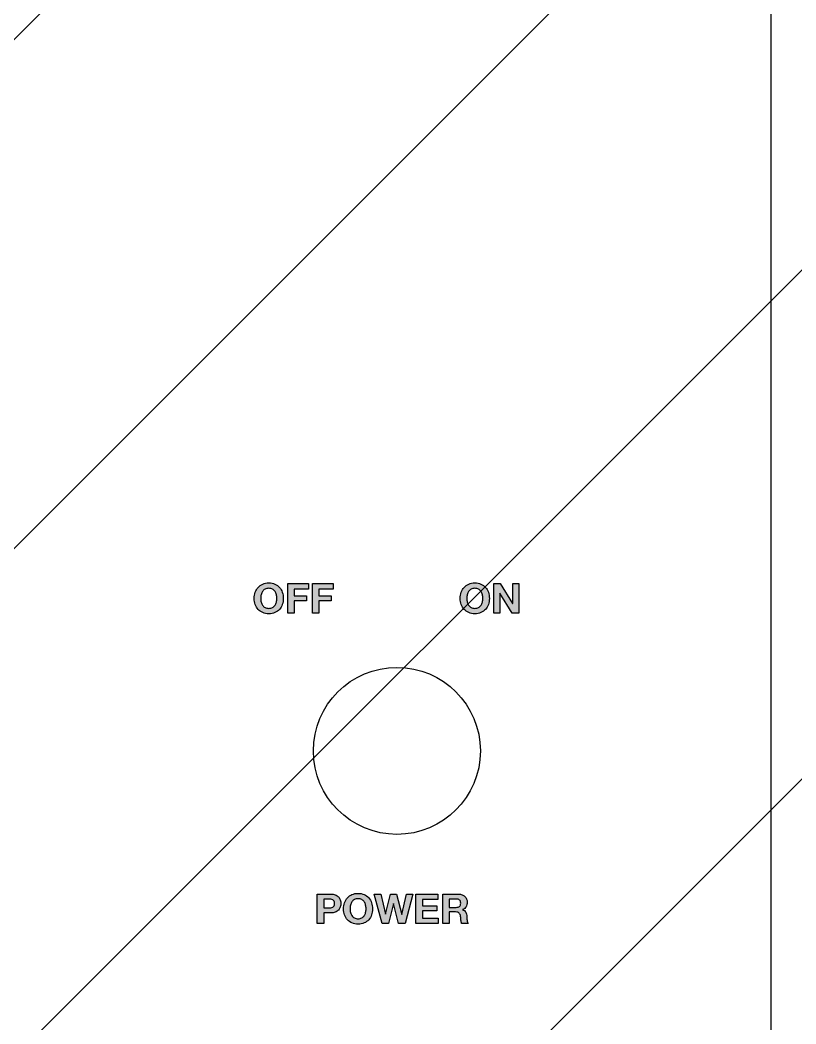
# Model space of a CAD drawing. Header units: millimetres. Extents: x 0 to 16408, y 0 to 11536.
# Drawn here: x 11438.9 to 11573.6, y 4540.7 to 4715 of the extents above; entities that cross this region are included whole.
import ezdxf

# ---------------------------------------------------------------- set-up
doc = ezdxf.new("R2010")
doc.units = ezdxf.units.MM
doc.header["$MEASUREMENT"] = 0
doc.linetypes.add('HIDDEN', pattern=[9.525, 6.35, -3.175])
doc.layers.get('0').update_dxf_attribs({"lineweight": 25})
doc.layers.add('DIM', color=3, linetype='Continuous', lineweight=9)
doc.layers.add('H', color=2, linetype='HIDDEN', lineweight=15)

msp = doc.modelspace()

# ---------------------------------------------------------------- hatches: boundary and pattern name
h = msp.add_hatch(color=256)
h.paths.add_polyline_path([(11489.655, 4611.98), (11489.655, 4617.117), (11493.266, 4617.117), (11493.266, 4616.168), (11490.784, 4616.168), (11490.784, 4614.981), (11492.935, 4614.981), (11492.935, 4614.103), (11490.784, 4614.103), (11490.784, 4611.98)])
h.paths.add_polyline_path([(11485.388, 4611.98), (11485.388, 4617.117), (11489, 4617.117), (11489, 4616.168), (11486.518, 4616.168), (11486.518, 4614.981), (11488.669, 4614.981), (11488.669, 4614.103), (11486.518, 4614.103), (11486.518, 4611.98)])
edge = h.paths.add_edge_path(flags=16)
edge.add_spline(control_points=[(11480.773, 4615.182), (11480.722, 4614.971), (11480.697, 4614.753), (11480.697, 4614.527), (11480.697, 4614.312), (11480.722, 4614.102), (11480.773, 4613.898)], knot_values=[14, 14, 14, 14, 15, 15, 15, 16, 16, 16, 16], degree=3, periodic=0)
edge.add_spline(control_points=[(11480.773, 4613.898), (11480.823, 4613.694), (11480.903, 4613.511), (11481.013, 4613.347), (11481.124, 4613.184), (11481.268, 4613.054), (11481.445, 4612.956)], knot_values=[0, 0, 0, 0, 1, 1, 1, 2, 2, 2, 2], degree=3, periodic=0)
edge.add_spline(control_points=[(11481.445, 4612.956), (11481.623, 4612.857), (11481.839, 4612.808), (11482.093, 4612.808), (11482.347, 4612.808), (11482.563, 4612.857), (11482.74, 4612.956)], knot_values=[2, 2, 2, 2, 3, 3, 3, 4, 4, 4, 4], degree=3, periodic=0)
edge.add_spline(control_points=[(11482.74, 4612.956), (11482.918, 4613.054), (11483.062, 4613.184), (11483.172, 4613.347)], knot_values=[4, 4, 4, 4, 5, 5, 5, 5], degree=3, periodic=0)
edge.add_spline(control_points=[(11483.172, 4613.347), (11483.282, 4613.511), (11483.363, 4613.694), (11483.413, 4613.898), (11483.463, 4614.102), (11483.489, 4614.312), (11483.489, 4614.527), (11483.489, 4614.753), (11483.463, 4614.971), (11483.413, 4615.182)], knot_values=[5, 5, 5, 5, 6, 6, 6, 7, 7, 7, 8, 8, 8, 8], degree=3, periodic=0)
edge.add_spline(control_points=[(11483.413, 4615.182), (11483.363, 4615.393), (11483.282, 4615.581), (11483.172, 4615.747)], knot_values=[8, 8, 8, 8, 9, 9, 9, 9], degree=3, periodic=0)
edge.add_spline(control_points=[(11483.172, 4615.747), (11483.062, 4615.912), (11482.918, 4616.044), (11482.74, 4616.143)], knot_values=[9, 9, 9, 9, 10, 10, 10, 10], degree=3, periodic=0)
edge.add_spline(control_points=[(11482.74, 4616.143), (11482.563, 4616.241), (11482.347, 4616.29), (11482.093, 4616.29), (11481.839, 4616.29), (11481.623, 4616.241), (11481.445, 4616.143)], knot_values=[10, 10, 10, 10, 11, 11, 11, 12, 12, 12, 12], degree=3, periodic=0)
edge.add_spline(control_points=[(11481.445, 4616.143), (11481.268, 4616.044), (11481.124, 4615.912), (11481.013, 4615.747), (11480.903, 4615.581), (11480.823, 4615.393), (11480.773, 4615.182)], knot_values=[12, 12, 12, 12, 13, 13, 13, 14, 14, 14, 14], degree=3, periodic=0)
edge = h.paths.add_edge_path()
edge.add_spline(control_points=[(11479.74, 4615.596), (11479.625, 4615.267), (11479.567, 4614.911), (11479.567, 4614.527), (11479.567, 4614.153), (11479.625, 4613.804), (11479.74, 4613.481), (11479.855, 4613.157), (11480.021, 4612.875), (11480.237, 4612.635)], knot_values=[-16, -16, -16, -16, -15, -15, -15, -14, -14, -14, -13, -13, -13, -13], degree=3, periodic=0)
edge.add_spline(control_points=[(11480.237, 4612.635), (11480.453, 4612.395), (11480.717, 4612.207), (11481.031, 4612.07), (11481.346, 4611.934), (11481.699, 4611.865), (11482.093, 4611.865), (11482.491, 4611.865), (11482.846, 4611.934), (11483.158, 4612.07), (11483.47, 4612.207), (11483.733, 4612.395), (11483.949, 4612.635)], knot_values=[-13, -13, -13, -13, -12, -12, -12, -11, -11, -11, -10, -10, -10, -9, -9, -9, -9], degree=3, periodic=0)
edge.add_spline(control_points=[(11483.949, 4612.635), (11484.165, 4612.875), (11484.33, 4613.157), (11484.445, 4613.481), (11484.561, 4613.804), (11484.618, 4614.153), (11484.618, 4614.527), (11484.618, 4614.911), (11484.561, 4615.267), (11484.445, 4615.596), (11484.33, 4615.925), (11484.165, 4616.211), (11483.949, 4616.455)], knot_values=[-9, -9, -9, -9, -8, -8, -8, -7, -7, -7, -6, -6, -6, -5, -5, -5, -5], degree=3, periodic=0)
edge.add_spline(control_points=[(11483.949, 4616.455), (11483.733, 4616.701), (11483.47, 4616.892), (11483.158, 4617.032)], knot_values=[-5, -5, -5, -5, -4, -4, -4, -4], degree=3, periodic=0)
edge.add_spline(control_points=[(11483.158, 4617.032), (11482.846, 4617.171), (11482.491, 4617.24), (11482.093, 4617.24), (11481.699, 4617.24), (11481.346, 4617.171), (11481.031, 4617.032)], knot_values=[-4, -4, -4, -4, -3, -3, -3, -2, -2, -2, -2], degree=3, periodic=0)
edge.add_spline(control_points=[(11481.031, 4617.032), (11480.717, 4616.892), (11480.453, 4616.701), (11480.237, 4616.455)], knot_values=[-2, -2, -2, -2, -1, -1, -1, -1], degree=3, periodic=0)
edge.add_spline(control_points=[(11480.237, 4616.455), (11480.021, 4616.211), (11479.855, 4615.925), (11479.74, 4615.596)], knot_values=[-1, -1, -1, -1, 0, 0, 0, 0], degree=3, periodic=0)
h = msp.add_hatch(color=256)
h.paths.add_polyline_path([(11521.157, 4617.122), (11521.157, 4611.985), (11522.215, 4611.985), (11522.215, 4615.424), (11522.229, 4615.424), (11524.366, 4611.985), (11525.496, 4611.985), (11525.496, 4617.122), (11524.438, 4617.122), (11524.438, 4613.676), (11524.424, 4613.676), (11522.28, 4617.122)])
edge = h.paths.add_edge_path(flags=16)
edge.add_spline(control_points=[(11516.542, 4615.187), (11516.492, 4614.976), (11516.466, 4614.757), (11516.466, 4614.532), (11516.466, 4614.316), (11516.492, 4614.106), (11516.542, 4613.903)], knot_values=[14, 14, 14, 14, 15, 15, 15, 16, 16, 16, 16], degree=3, periodic=0)
edge.add_spline(control_points=[(11516.542, 4613.903), (11516.592, 4613.699), (11516.672, 4613.515), (11516.783, 4613.352), (11516.893, 4613.189), (11517.037, 4613.058), (11517.214, 4612.96)], knot_values=[0, 0, 0, 0, 1, 1, 1, 2, 2, 2, 2], degree=3, periodic=0)
edge.add_spline(control_points=[(11517.214, 4612.96), (11517.392, 4612.862), (11517.608, 4612.813), (11517.862, 4612.813), (11518.116, 4612.813), (11518.332, 4612.862), (11518.51, 4612.96)], knot_values=[2, 2, 2, 2, 3, 3, 3, 4, 4, 4, 4], degree=3, periodic=0)
edge.add_spline(control_points=[(11518.51, 4612.96), (11518.687, 4613.058), (11518.831, 4613.189), (11518.941, 4613.352)], knot_values=[4, 4, 4, 4, 5, 5, 5, 5], degree=3, periodic=0)
edge.add_spline(control_points=[(11518.941, 4613.352), (11519.051, 4613.515), (11519.132, 4613.699), (11519.182, 4613.903), (11519.233, 4614.106), (11519.258, 4614.316), (11519.258, 4614.532), (11519.258, 4614.757), (11519.233, 4614.976), (11519.182, 4615.187)], knot_values=[5, 5, 5, 5, 6, 6, 6, 7, 7, 7, 8, 8, 8, 8], degree=3, periodic=0)
edge.add_spline(control_points=[(11519.182, 4615.187), (11519.132, 4615.398), (11519.051, 4615.586), (11518.941, 4615.752)], knot_values=[8, 8, 8, 8, 9, 9, 9, 9], degree=3, periodic=0)
edge.add_spline(control_points=[(11518.941, 4615.752), (11518.831, 4615.917), (11518.687, 4616.049), (11518.51, 4616.147)], knot_values=[9, 9, 9, 9, 10, 10, 10, 10], degree=3, periodic=0)
edge.add_spline(control_points=[(11518.51, 4616.147), (11518.332, 4616.245), (11518.116, 4616.295), (11517.862, 4616.295), (11517.608, 4616.295), (11517.392, 4616.245), (11517.214, 4616.147)], knot_values=[10, 10, 10, 10, 11, 11, 11, 12, 12, 12, 12], degree=3, periodic=0)
edge.add_spline(control_points=[(11517.214, 4616.147), (11517.037, 4616.049), (11516.893, 4615.917), (11516.783, 4615.752), (11516.672, 4615.586), (11516.592, 4615.398), (11516.542, 4615.187)], knot_values=[12, 12, 12, 12, 13, 13, 13, 14, 14, 14, 14], degree=3, periodic=0)
edge = h.paths.add_edge_path()
edge.add_spline(control_points=[(11515.509, 4615.601), (11515.394, 4615.272), (11515.336, 4614.916), (11515.336, 4614.532), (11515.336, 4614.158), (11515.394, 4613.809), (11515.509, 4613.485), (11515.625, 4613.162), (11515.79, 4612.88), (11516.006, 4612.64)], knot_values=[-16, -16, -16, -16, -15, -15, -15, -14, -14, -14, -13, -13, -13, -13], degree=3, periodic=0)
edge.add_spline(control_points=[(11516.006, 4612.64), (11516.222, 4612.4), (11516.486, 4612.212), (11516.801, 4612.075), (11517.115, 4611.938), (11517.469, 4611.87), (11517.862, 4611.87), (11518.26, 4611.87), (11518.615, 4611.938), (11518.927, 4612.075), (11519.239, 4612.212), (11519.503, 4612.4), (11519.719, 4612.64)], knot_values=[-13, -13, -13, -13, -12, -12, -12, -11, -11, -11, -10, -10, -10, -9, -9, -9, -9], degree=3, periodic=0)
edge.add_spline(control_points=[(11519.719, 4612.64), (11519.934, 4612.88), (11520.1, 4613.162), (11520.215, 4613.485), (11520.33, 4613.809), (11520.388, 4614.158), (11520.388, 4614.532), (11520.388, 4614.916), (11520.33, 4615.272), (11520.215, 4615.601), (11520.1, 4615.929), (11519.934, 4616.216), (11519.719, 4616.46)], knot_values=[-9, -9, -9, -9, -8, -8, -8, -7, -7, -7, -6, -6, -6, -5, -5, -5, -5], degree=3, periodic=0)
edge.add_spline(control_points=[(11519.719, 4616.46), (11519.503, 4616.705), (11519.239, 4616.897), (11518.927, 4617.036)], knot_values=[-5, -5, -5, -5, -4, -4, -4, -4], degree=3, periodic=0)
edge.add_spline(control_points=[(11518.927, 4617.036), (11518.615, 4617.175), (11518.26, 4617.245), (11517.862, 4617.245), (11517.469, 4617.245), (11517.115, 4617.175), (11516.801, 4617.036)], knot_values=[-4, -4, -4, -4, -3, -3, -3, -2, -2, -2, -2], degree=3, periodic=0)
edge.add_spline(control_points=[(11516.801, 4617.036), (11516.486, 4616.897), (11516.222, 4616.705), (11516.006, 4616.46)], knot_values=[-2, -2, -2, -2, -1, -1, -1, -1], degree=3, periodic=0)
edge.add_spline(control_points=[(11516.006, 4616.46), (11515.79, 4616.216), (11515.625, 4615.929), (11515.509, 4615.601)], knot_values=[-1, -1, -1, -1, 0, 0, 0, 0], degree=3, periodic=0)
h = msp.add_hatch(color=256)
h.paths.add_polyline_path([(11500.402, 4563.209), (11501.757, 4558.092), (11502.896, 4558.092), (11503.749, 4561.575), (11503.764, 4561.575), (11504.631, 4558.092), (11505.749, 4558.092), (11507.125, 4563.209), (11506.021, 4563.209), (11505.182, 4559.683), (11505.168, 4559.683), (11504.294, 4563.209), (11503.24, 4563.209), (11502.352, 4559.726), (11502.337, 4559.726), (11501.527, 4563.209)])
h.paths.add_polyline_path([(11507.641, 4558.092), (11507.641, 4563.209), (11511.467, 4563.209), (11511.467, 4562.263), (11508.766, 4562.263), (11508.766, 4561.166), (11511.245, 4561.166), (11511.245, 4560.292), (11508.766, 4560.292), (11508.766, 4559.038), (11511.525, 4559.038), (11511.525, 4558.092)])
edge = h.paths.add_edge_path(flags=16)
edge.add_spline(control_points=[(11513.41, 4560.894), (11513.41, 4560.894), (11513.41, 4562.334), (11513.41, 4562.334)], knot_values=[-6, -6, -6, -6, -5, -5, -5, -5], degree=3, periodic=0)
edge.add_spline(control_points=[(11513.41, 4562.334), (11513.41, 4562.334), (11514.643, 4562.334), (11514.643, 4562.334)], knot_values=[-5, -5, -5, -5, -4, -4, -4, -4], degree=3, periodic=0)
edge.add_spline(control_points=[(11514.643, 4562.334), (11514.9, 4562.334), (11515.094, 4562.278), (11515.223, 4562.166)], knot_values=[-4, -4, -4, -4, -3, -3, -3, -3], degree=3, periodic=0)
edge.add_spline(control_points=[(11515.223, 4562.166), (11515.352, 4562.054), (11515.417, 4561.874), (11515.417, 4561.625), (11515.417, 4561.367), (11515.352, 4561.181), (11515.223, 4561.066), (11515.094, 4560.951), (11514.9, 4560.894), (11514.643, 4560.894)], knot_values=[-3, -3, -3, -3, -2, -2, -2, -1, -1, -1, 0, 0, 0, 0], degree=3, periodic=0)
edge.add_spline(control_points=[(11514.643, 4560.894), (11514.643, 4560.894), (11513.41, 4560.894), (11513.41, 4560.894)], knot_values=[-7, -7, -7, -7, -6, -6, -6, -6], degree=3, periodic=0)
edge = h.paths.add_edge_path()
edge.add_spline(control_points=[(11512.285, 4563.209), (11512.285, 4563.209), (11512.285, 4558.092), (11512.285, 4558.092)], knot_values=[-24, -24, -24, -24, -23, -23, -23, -23], degree=3, periodic=0)
edge.add_spline(control_points=[(11512.285, 4558.092), (11512.285, 4558.092), (11513.41, 4558.092), (11513.41, 4558.092)], knot_values=[-23, -23, -23, -23, -22, -22, -22, -22], degree=3, periodic=0)
edge.add_spline(control_points=[(11513.41, 4558.092), (11513.41, 4558.092), (11513.41, 4560.091), (11513.41, 4560.091)], knot_values=[-22, -22, -22, -22, -21, -21, -21, -21], degree=3, periodic=0)
edge.add_spline(control_points=[(11513.41, 4560.091), (11513.41, 4560.091), (11514.535, 4560.091), (11514.535, 4560.091)], knot_values=[-21, -21, -21, -21, -20, -20, -20, -20], degree=3, periodic=0)
edge.add_spline(control_points=[(11514.535, 4560.091), (11514.817, 4560.091), (11515.02, 4560.029), (11515.144, 4559.905)], knot_values=[-20, -20, -20, -20, -19, -19, -19, -19], degree=3, periodic=0)
edge.add_spline(control_points=[(11515.144, 4559.905), (11515.269, 4559.781), (11515.349, 4559.585), (11515.388, 4559.318)], knot_values=[-19, -19, -19, -19, -18, -18, -18, -18], degree=3, periodic=0)
edge.add_spline(control_points=[(11515.388, 4559.318), (11515.417, 4559.112), (11515.438, 4558.897), (11515.452, 4558.672)], knot_values=[-18, -18, -18, -18, -17, -17, -17, -17], degree=3, periodic=0)
edge.add_spline(control_points=[(11515.452, 4558.672), (11515.467, 4558.448), (11515.505, 4558.254), (11515.567, 4558.092)], knot_values=[-17, -17, -17, -17, -16, -16, -16, -16], degree=3, periodic=0)
edge.add_spline(control_points=[(11515.567, 4558.092), (11515.567, 4558.092), (11516.692, 4558.092), (11516.692, 4558.092)], knot_values=[-16, -16, -16, -16, -15, -15, -15, -15], degree=3, periodic=0)
edge.add_spline(control_points=[(11516.692, 4558.092), (11516.639, 4558.164), (11516.6, 4558.251), (11516.574, 4558.353)], knot_values=[-15, -15, -15, -15, -14, -14, -14, -14], degree=3, periodic=0)
edge.add_spline(control_points=[(11516.574, 4558.353), (11516.548, 4558.456), (11516.528, 4558.565), (11516.517, 4558.68)], knot_values=[-14, -14, -14, -14, -13, -13, -13, -13], degree=3, periodic=0)
edge.add_spline(control_points=[(11516.517, 4558.68), (11516.505, 4558.794), (11516.496, 4558.906), (11516.491, 4559.016), (11516.487, 4559.126), (11516.482, 4559.222), (11516.477, 4559.303)], knot_values=[-13, -13, -13, -13, -12, -12, -12, -11, -11, -11, -11], degree=3, periodic=0)
edge.add_spline(control_points=[(11516.477, 4559.303), (11516.468, 4559.432), (11516.45, 4559.561), (11516.423, 4559.69)], knot_values=[-11, -11, -11, -11, -10, -10, -10, -10], degree=3, periodic=0)
edge.add_spline(control_points=[(11516.423, 4559.69), (11516.397, 4559.819), (11516.355, 4559.937), (11516.298, 4560.045)], knot_values=[-10, -10, -10, -10, -9, -9, -9, -9], degree=3, periodic=0)
edge.add_spline(control_points=[(11516.298, 4560.045), (11516.241, 4560.152), (11516.167, 4560.245), (11516.076, 4560.324)], knot_values=[-9, -9, -9, -9, -8, -8, -8, -8], degree=3, periodic=0)
edge.add_spline(control_points=[(11516.076, 4560.324), (11515.985, 4560.403), (11515.87, 4560.461), (11515.732, 4560.5)], knot_values=[-8, -8, -8, -8, -7, -7, -7, -7], degree=3, periodic=0)
edge.add_spline(control_points=[(11515.732, 4560.5), (11515.732, 4560.5), (11515.732, 4560.514), (11515.732, 4560.514)], knot_values=[-7, -7, -7, -7, -6, -6, -6, -6], degree=3, periodic=0)
edge.add_spline(control_points=[(11515.732, 4560.514), (11516.019, 4560.629), (11516.225, 4560.796), (11516.352, 4561.016)], knot_values=[-6, -6, -6, -6, -5, -5, -5, -5], degree=3, periodic=0)
edge.add_spline(control_points=[(11516.352, 4561.016), (11516.478, 4561.236), (11516.541, 4561.496), (11516.541, 4561.797), (11516.541, 4561.993), (11516.507, 4562.175), (11516.438, 4562.345)], knot_values=[-5, -5, -5, -5, -4, -4, -4, -3, -3, -3, -3], degree=3, periodic=0)
edge.add_spline(control_points=[(11516.438, 4562.345), (11516.368, 4562.515), (11516.268, 4562.664), (11516.137, 4562.793)], knot_values=[-3, -3, -3, -3, -2, -2, -2, -2], degree=3, periodic=0)
edge.add_spline(control_points=[(11516.137, 4562.793), (11516.005, 4562.922), (11515.847, 4563.024), (11515.664, 4563.098), (11515.48, 4563.172), (11515.273, 4563.209), (11515.044, 4563.209)], knot_values=[-2, -2, -2, -2, -1, -1, -1, 0, 0, 0, 0], degree=3, periodic=0)
edge.add_spline(control_points=[(11515.044, 4563.209), (11515.044, 4563.209), (11512.285, 4563.209), (11512.285, 4563.209)], knot_values=[-25, -25, -25, -25, -24, -24, -24, -24], degree=3, periodic=0)
edge = h.paths.add_edge_path(flags=16)
edge.add_spline(control_points=[(11496.278, 4561.281), (11496.228, 4561.071), (11496.203, 4560.853), (11496.203, 4560.629), (11496.203, 4560.414), (11496.228, 4560.205), (11496.278, 4560.002)], knot_values=[14, 14, 14, 14, 15, 15, 15, 16, 16, 16, 16], degree=3, periodic=0)
edge.add_spline(control_points=[(11496.278, 4560.002), (11496.328, 4559.799), (11496.408, 4559.616), (11496.518, 4559.454)], knot_values=[0, 0, 0, 0, 1, 1, 1, 1], degree=3, periodic=0)
edge.add_spline(control_points=[(11496.518, 4559.454), (11496.628, 4559.291), (11496.771, 4559.161), (11496.948, 4559.063)], knot_values=[1, 1, 1, 1, 2, 2, 2, 2], degree=3, periodic=0)
edge.add_spline(control_points=[(11496.948, 4559.063), (11497.125, 4558.965), (11497.34, 4558.916), (11497.593, 4558.916), (11497.846, 4558.916), (11498.061, 4558.965), (11498.238, 4559.063)], knot_values=[2, 2, 2, 2, 3, 3, 3, 4, 4, 4, 4], degree=3, periodic=0)
edge.add_spline(control_points=[(11498.238, 4559.063), (11498.415, 4559.161), (11498.558, 4559.291), (11498.668, 4559.454)], knot_values=[4, 4, 4, 4, 5, 5, 5, 5], degree=3, periodic=0)
edge.add_spline(control_points=[(11498.668, 4559.454), (11498.778, 4559.616), (11498.858, 4559.799), (11498.908, 4560.002)], knot_values=[5, 5, 5, 5, 6, 6, 6, 6], degree=3, periodic=0)
edge.add_spline(control_points=[(11498.908, 4560.002), (11498.958, 4560.205), (11498.983, 4560.414), (11498.983, 4560.629), (11498.983, 4560.853), (11498.958, 4561.071), (11498.908, 4561.281)], knot_values=[6, 6, 6, 6, 7, 7, 7, 8, 8, 8, 8], degree=3, periodic=0)
edge.add_spline(control_points=[(11498.908, 4561.281), (11498.858, 4561.491), (11498.778, 4561.678), (11498.668, 4561.843)], knot_values=[8, 8, 8, 8, 9, 9, 9, 9], degree=3, periodic=0)
edge.add_spline(control_points=[(11498.668, 4561.843), (11498.558, 4562.008), (11498.415, 4562.14), (11498.238, 4562.238)], knot_values=[9, 9, 9, 9, 10, 10, 10, 10], degree=3, periodic=0)
edge.add_spline(control_points=[(11498.238, 4562.238), (11498.061, 4562.336), (11497.846, 4562.385), (11497.593, 4562.385), (11497.34, 4562.385), (11497.125, 4562.336), (11496.948, 4562.238), (11496.771, 4562.14), (11496.628, 4562.008), (11496.518, 4561.843), (11496.408, 4561.678), (11496.328, 4561.491), (11496.278, 4561.281)], knot_values=[10, 10, 10, 10, 11, 11, 11, 12, 12, 12, 13, 13, 13, 14, 14, 14, 14], degree=3, periodic=0)
edge = h.paths.add_edge_path()
edge.add_spline(control_points=[(11495.25, 4559.586), (11495.364, 4559.264), (11495.529, 4558.983), (11495.744, 4558.744)], knot_values=[-14, -14, -14, -14, -13, -13, -13, -13], degree=3, periodic=0)
edge.add_spline(control_points=[(11495.744, 4558.744), (11495.959, 4558.505), (11496.223, 4558.318), (11496.536, 4558.181), (11496.849, 4558.045), (11497.201, 4557.977), (11497.593, 4557.977), (11497.99, 4557.977), (11498.343, 4558.045), (11498.654, 4558.181), (11498.964, 4558.318), (11499.227, 4558.505), (11499.442, 4558.744)], knot_values=[-13, -13, -13, -13, -12, -12, -12, -11, -11, -11, -10, -10, -10, -9, -9, -9, -9], degree=3, periodic=0)
edge.add_spline(control_points=[(11499.442, 4558.744), (11499.657, 4558.983), (11499.822, 4559.264), (11499.936, 4559.586)], knot_values=[-9, -9, -9, -9, -8, -8, -8, -8], degree=3, periodic=0)
edge.add_spline(control_points=[(11499.936, 4559.586), (11500.051, 4559.909), (11500.109, 4560.256), (11500.109, 4560.629), (11500.109, 4561.011), (11500.051, 4561.366), (11499.936, 4561.693)], knot_values=[-8, -8, -8, -8, -7, -7, -7, -6, -6, -6, -6], degree=3, periodic=0)
edge.add_spline(control_points=[(11499.936, 4561.693), (11499.822, 4562.02), (11499.657, 4562.306), (11499.442, 4562.549)], knot_values=[-6, -6, -6, -6, -5, -5, -5, -5], degree=3, periodic=0)
edge.add_spline(control_points=[(11499.442, 4562.549), (11499.227, 4562.793), (11498.964, 4562.984), (11498.654, 4563.123)], knot_values=[-5, -5, -5, -5, -4, -4, -4, -4], degree=3, periodic=0)
edge.add_spline(control_points=[(11498.654, 4563.123), (11498.343, 4563.261), (11497.99, 4563.331), (11497.593, 4563.331), (11497.201, 4563.331), (11496.849, 4563.261), (11496.536, 4563.123)], knot_values=[-4, -4, -4, -4, -3, -3, -3, -2, -2, -2, -2], degree=3, periodic=0)
edge.add_spline(control_points=[(11496.536, 4563.123), (11496.223, 4562.984), (11495.959, 4562.793), (11495.744, 4562.549)], knot_values=[-2, -2, -2, -2, -1, -1, -1, -1], degree=3, periodic=0)
edge.add_spline(control_points=[(11495.744, 4562.549), (11495.529, 4562.306), (11495.364, 4562.02), (11495.25, 4561.693)], knot_values=[-1, -1, -1, -1, 0, 0, 0, 0], degree=3, periodic=0)
edge.add_spline(control_points=[(11495.25, 4561.693), (11495.135, 4561.366), (11495.077, 4561.011), (11495.077, 4560.629), (11495.077, 4560.256), (11495.135, 4559.909), (11495.25, 4559.586)], knot_values=[-16, -16, -16, -16, -15, -15, -15, -14, -14, -14, -14], degree=3, periodic=0)
edge = h.paths.add_edge_path(flags=16)
edge.add_spline(control_points=[(11491.645, 4560.801), (11491.645, 4560.801), (11491.645, 4562.334), (11491.645, 4562.334)], knot_values=[-10, -10, -10, -10, -9, -9, -9, -9], degree=3, periodic=0)
edge.add_spline(control_points=[(11491.645, 4562.334), (11491.645, 4562.334), (11492.519, 4562.334), (11492.519, 4562.334)], knot_values=[-9, -9, -9, -9, -8, -8, -8, -8], degree=3, periodic=0)
edge.add_spline(control_points=[(11492.519, 4562.334), (11492.648, 4562.334), (11492.773, 4562.325), (11492.892, 4562.306)], knot_values=[-8, -8, -8, -8, -7, -7, -7, -7], degree=3, periodic=0)
edge.add_spline(control_points=[(11492.892, 4562.306), (11493.011, 4562.287), (11493.116, 4562.25), (11493.207, 4562.195)], knot_values=[-7, -7, -7, -7, -6, -6, -6, -6], degree=3, periodic=0)
edge.add_spline(control_points=[(11493.207, 4562.195), (11493.298, 4562.14), (11493.371, 4562.062), (11493.426, 4561.962)], knot_values=[-6, -6, -6, -6, -5, -5, -5, -5], degree=3, periodic=0)
edge.add_spline(control_points=[(11493.426, 4561.962), (11493.481, 4561.861), (11493.508, 4561.73), (11493.508, 4561.568), (11493.508, 4561.405), (11493.481, 4561.274), (11493.426, 4561.174)], knot_values=[-5, -5, -5, -5, -4, -4, -4, -3, -3, -3, -3], degree=3, periodic=0)
edge.add_spline(control_points=[(11493.426, 4561.174), (11493.371, 4561.073), (11493.298, 4560.996), (11493.207, 4560.941)], knot_values=[-3, -3, -3, -3, -2, -2, -2, -2], degree=3, periodic=0)
edge.add_spline(control_points=[(11493.207, 4560.941), (11493.116, 4560.886), (11493.011, 4560.849), (11492.892, 4560.829)], knot_values=[-2, -2, -2, -2, -1, -1, -1, -1], degree=3, periodic=0)
edge.add_spline(control_points=[(11492.892, 4560.829), (11492.773, 4560.811), (11492.648, 4560.801), (11492.519, 4560.801)], knot_values=[-1, -1, -1, -1, 0, 0, 0, 0], degree=3, periodic=0)
edge.add_spline(control_points=[(11492.519, 4560.801), (11492.519, 4560.801), (11491.645, 4560.801), (11491.645, 4560.801)], knot_values=[-11, -11, -11, -11, -10, -10, -10, -10], degree=3, periodic=0)
edge = h.paths.add_edge_path()
edge.add_spline(control_points=[(11490.52, 4563.209), (11490.52, 4563.209), (11490.52, 4558.092), (11490.52, 4558.092)], knot_values=[-12, -12, -12, -12, -11, -11, -11, -11], degree=3, periodic=0)
edge.add_spline(control_points=[(11490.52, 4558.092), (11490.52, 4558.092), (11491.645, 4558.092), (11491.645, 4558.092)], knot_values=[-11, -11, -11, -11, -10, -10, -10, -10], degree=3, periodic=0)
edge.add_spline(control_points=[(11491.645, 4558.092), (11491.645, 4558.092), (11491.645, 4559.926), (11491.645, 4559.926)], knot_values=[-10, -10, -10, -10, -9, -9, -9, -9], degree=3, periodic=0)
edge.add_spline(control_points=[(11491.645, 4559.926), (11491.645, 4559.926), (11492.827, 4559.926), (11492.827, 4559.926)], knot_values=[-9, -9, -9, -9, -8, -8, -8, -8], degree=3, periodic=0)
edge.add_spline(control_points=[(11492.827, 4559.926), (11493.147, 4559.926), (11493.42, 4559.973), (11493.644, 4560.066)], knot_values=[-8, -8, -8, -8, -7, -7, -7, -7], degree=3, periodic=0)
edge.add_spline(control_points=[(11493.644, 4560.066), (11493.869, 4560.159), (11494.052, 4560.283), (11494.192, 4560.435)], knot_values=[-7, -7, -7, -7, -6, -6, -6, -6], degree=3, periodic=0)
edge.add_spline(control_points=[(11494.192, 4560.435), (11494.334, 4560.588), (11494.436, 4560.764), (11494.501, 4560.962), (11494.565, 4561.161), (11494.598, 4561.362), (11494.598, 4561.568), (11494.598, 4561.778), (11494.565, 4561.981), (11494.501, 4562.177), (11494.436, 4562.373), (11494.334, 4562.547), (11494.192, 4562.7)], knot_values=[-6, -6, -6, -6, -5, -5, -5, -4, -4, -4, -3, -3, -3, -2, -2, -2, -2], degree=3, periodic=0)
edge.add_spline(control_points=[(11494.192, 4562.7), (11494.052, 4562.853), (11493.869, 4562.976), (11493.644, 4563.069)], knot_values=[-2, -2, -2, -2, -1, -1, -1, -1], degree=3, periodic=0)
edge.add_spline(control_points=[(11493.644, 4563.069), (11493.42, 4563.162), (11493.147, 4563.209), (11492.827, 4563.209)], knot_values=[-1, -1, -1, -1, 0, 0, 0, 0], degree=3, periodic=0)
edge.add_spline(control_points=[(11492.827, 4563.209), (11492.827, 4563.209), (11490.52, 4563.209), (11490.52, 4563.209)], knot_values=[-13, -13, -13, -13, -12, -12, -12, -12], degree=3, periodic=0)
at = {"layer": 'DIM'}
h = msp.add_hatch(dxfattribs=at)
h.set_pattern_fill('ANSI31', color=256, scale=350, style=0)
h.set_pattern_definition([(45, (-19163.366, -2190.005), (-30.93592, 30.93592), [])])
h.paths.add_polyline_path([(11169.331, 5386.066), (11169.331, 3313.066), (10738.546, 3313.066), (10738.546, 5100.001), (10069.331, 5100.001), (10069.331, 6563.066), (14009.331, 6563.066), (14009.331, 5100.001), (13340.115, 5100.001), (13340.115, 3313.066), (12909.331, 3313.066), (12909.331, 5386.066)])
edge = h.paths.add_edge_path(flags=16)
edge.add_line((12909.331, 3336.066), (12909.331, 3313.066))
edge.add_line((11169.331, 3336.066), (11169.331, 3313.066))
at = {"layer": 'H', "ltscale": 5}
h = msp.add_hatch(dxfattribs=at)
h.set_pattern_fill('ANSI31', color=256, scale=500, style=0)
h.set_pattern_definition([(45, (5319.3, 20778.49), (-44.19417, 44.19417), [])])
edge = h.paths.add_edge_path(flags=16)
edge.add_line((14059.331, 6563.066), (14009.331, 6563.066))
edge.add_line((14059.331, 6563.066), (14009.331, 6563.066))
edge = h.paths.add_edge_path()
edge.add_line((14059.331, 6563.066), (14009.331, 6563.066))
edge.add_line((14059.331, 6563.066), (14009.331, 6563.066))
edge.add_line((10069.331, 3313.066), (10069.331, 6563.066))
edge.add_line((10019.331, 3263.066), (10019.331, 6563.066))
edge.add_line((10069.331, 3313.066), (14009.331, 3313.066))
edge.add_line((10019.331, 3263.066), (14059.331, 3263.066))
edge.add_line((14059.331, 6563.066), (14009.331, 6563.066))
edge.add_line((14009.331, 5313.066), (14009.331, 5323.066))
edge.add_line((14009.331, 3313.066), (14009.331, 6563.066))
edge.add_line((14059.331, 3263.066), (14059.331, 6563.066))

# ---------------------------------------------------------------- linework, layer by layer
for p, q in [((11569.331, 4411.066), (11569.331, 5161.066)), ((11485.388, 4617.117), (11489, 4617.117)), ((11485.388, 4611.98), (11485.388, 4617.117)), ((11486.518, 4616.168), (11486.518, 4614.981)), ((11489, 4616.168), (11486.518, 4616.168)), ((11489, 4617.117), (11489, 4616.168)), ((11489.655, 4611.98), (11489.655, 4617.117)), ((11489.655, 4617.117), (11493.266, 4617.117)), ((11490.784, 4616.168), (11490.784, 4614.981)), ((11493.266, 4616.168), (11490.784, 4616.168)), ((11493.266, 4617.117), (11493.266, 4616.168)), ((11521.157, 4617.122), (11522.28, 4617.122)), ((11521.157, 4611.985), (11521.157, 4617.122)), ((11522.28, 4617.122), (11524.424, 4613.676)), ((11524.438, 4617.122), (11525.496, 4617.122)), ((11524.438, 4613.676), (11524.438, 4617.122)), ((11525.496, 4617.122), (11525.496, 4611.985)), ((11486.518, 4614.981), (11488.669, 4614.981)), ((11486.518, 4614.103), (11486.518, 4611.98)), ((11488.669, 4614.103), (11486.518, 4614.103)), ((11488.669, 4614.981), (11488.669, 4614.103)), ((11490.784, 4614.981), (11492.935, 4614.981)), ((11490.784, 4614.103), (11490.784, 4611.98)), ((11492.935, 4614.103), (11490.784, 4614.103)), ((11492.935, 4614.981), (11492.935, 4614.103)), ((11522.215, 4615.424), (11522.215, 4611.985)), ((11522.229, 4615.424), (11522.215, 4615.424)), ((11524.366, 4611.985), (11522.229, 4615.424)), ((11486.518, 4611.98), (11485.388, 4611.98)), ((11490.784, 4611.98), (11489.655, 4611.98)), ((11522.215, 4611.985), (11521.157, 4611.985)), ((11525.496, 4611.985), (11524.366, 4611.985)), ((11524.424, 4613.676), (11524.438, 4613.676)), ((11500.402, 4563.209), (11501.527, 4563.209)), ((11501.757, 4558.092), (11500.402, 4563.209)), ((11501.527, 4563.209), (11502.337, 4559.726)), ((11502.352, 4559.726), (11503.24, 4563.209)), ((11503.24, 4563.209), (11504.294, 4563.209)), ((11504.294, 4563.209), (11505.168, 4559.683)), ((11505.182, 4559.683), (11506.021, 4563.209)), ((11507.125, 4563.209), (11505.749, 4558.092)), ((11506.021, 4563.209), (11507.125, 4563.209)), ((11507.641, 4563.209), (11511.467, 4563.209)), ((11507.641, 4558.092), (11507.641, 4563.209)), ((11511.467, 4563.209), (11511.467, 4562.263)), ((11503.749, 4561.575), (11502.896, 4558.092)), ((11503.764, 4561.575), (11503.749, 4561.575)), ((11504.631, 4558.092), (11503.764, 4561.575)), ((11508.766, 4562.263), (11508.766, 4561.166)), ((11511.467, 4562.263), (11508.766, 4562.263)), ((11502.337, 4559.726), (11502.352, 4559.726)), ((11505.168, 4559.683), (11505.182, 4559.683)), ((11508.766, 4561.166), (11511.245, 4561.166)), ((11511.245, 4560.292), (11508.766, 4560.292)), ((11508.766, 4560.292), (11508.766, 4559.038)), ((11511.245, 4561.166), (11511.245, 4560.292)), ((11502.896, 4558.092), (11501.757, 4558.092)), ((11505.749, 4558.092), (11504.631, 4558.092)), ((11511.525, 4558.092), (11507.641, 4558.092)), ((11508.766, 4559.038), (11511.525, 4559.038)), ((11511.525, 4559.038), (11511.525, 4558.092))]:
    msp.add_line(p, q)
msp.add_circle((11504.331, 4588.064), 14.5)
for points, knots in [([(11481.031, 4617.032), (11481.346, 4617.171), (11481.699, 4617.24), (11482.093, 4617.24), (11482.491, 4617.24), (11482.846, 4617.171), (11483.158, 4617.032)], [2, 2, 2, 2, 3, 3, 3, 4, 4, 4, 4]), ([(11516.801, 4617.036), (11517.115, 4617.175), (11517.469, 4617.245), (11517.862, 4617.245), (11518.26, 4617.245), (11518.615, 4617.175), (11518.927, 4617.036)], [2, 2, 2, 2, 3, 3, 3, 4, 4, 4, 4]), ([(11480.237, 4612.635), (11480.021, 4612.875), (11479.855, 4613.157), (11479.74, 4613.481), (11479.625, 4613.804), (11479.567, 4614.153), (11479.567, 4614.527), (11479.567, 4614.911), (11479.625, 4615.267), (11479.74, 4615.596)], [13, 13, 13, 13, 14, 14, 14, 15, 15, 15, 16, 16, 16, 16]), ([(11481.445, 4616.143), (11481.268, 4616.044), (11481.124, 4615.912), (11481.013, 4615.747), (11480.903, 4615.581), (11480.823, 4615.393), (11480.773, 4615.182)], [12, 12, 12, 12, 13, 13, 13, 14, 14, 14, 14]), ([(11482.74, 4616.143), (11482.563, 4616.241), (11482.347, 4616.29), (11482.093, 4616.29), (11481.839, 4616.29), (11481.623, 4616.241), (11481.445, 4616.143)], [10, 10, 10, 10, 11, 11, 11, 12, 12, 12, 12]), ([(11483.949, 4616.455), (11484.165, 4616.211), (11484.33, 4615.925), (11484.445, 4615.596), (11484.561, 4615.267), (11484.618, 4614.911), (11484.618, 4614.527), (11484.618, 4614.153), (11484.561, 4613.804), (11484.445, 4613.481), (11484.33, 4613.157), (11484.165, 4612.875), (11483.949, 4612.635)], [5, 5, 5, 5, 6, 6, 6, 7, 7, 7, 8, 8, 8, 9, 9, 9, 9]), ([(11516.006, 4612.64), (11515.79, 4612.88), (11515.625, 4613.162), (11515.509, 4613.485), (11515.394, 4613.809), (11515.336, 4614.158), (11515.336, 4614.532), (11515.336, 4614.916), (11515.394, 4615.272), (11515.509, 4615.601)], [13, 13, 13, 13, 14, 14, 14, 15, 15, 15, 16, 16, 16, 16]), ([(11517.214, 4616.147), (11517.037, 4616.049), (11516.893, 4615.917), (11516.783, 4615.752), (11516.672, 4615.586), (11516.592, 4615.398), (11516.542, 4615.187)], [12, 12, 12, 12, 13, 13, 13, 14, 14, 14, 14]), ([(11518.51, 4616.147), (11518.332, 4616.245), (11518.116, 4616.295), (11517.862, 4616.295), (11517.608, 4616.295), (11517.392, 4616.245), (11517.214, 4616.147)], [10, 10, 10, 10, 11, 11, 11, 12, 12, 12, 12]), ([(11519.719, 4616.46), (11519.934, 4616.216), (11520.1, 4615.929), (11520.215, 4615.601), (11520.33, 4615.272), (11520.388, 4614.916), (11520.388, 4614.532), (11520.388, 4614.158), (11520.33, 4613.809), (11520.215, 4613.485), (11520.1, 4613.162), (11519.934, 4612.88), (11519.719, 4612.64)], [5, 5, 5, 5, 6, 6, 6, 7, 7, 7, 8, 8, 8, 9, 9, 9, 9]), ([(11480.773, 4615.182), (11480.722, 4614.971), (11480.697, 4614.753), (11480.697, 4614.527), (11480.697, 4614.312), (11480.722, 4614.102), (11480.773, 4613.898)], [14, 14, 14, 14, 15, 15, 15, 16, 16, 16, 16]), ([(11480.773, 4613.898), (11480.823, 4613.694), (11480.903, 4613.511), (11481.013, 4613.347), (11481.124, 4613.184), (11481.268, 4613.054), (11481.445, 4612.956)], [0, 0, 0, 0, 1, 1, 1, 2, 2, 2, 2]), ([(11483.172, 4613.347), (11483.282, 4613.511), (11483.363, 4613.694), (11483.413, 4613.898), (11483.463, 4614.102), (11483.489, 4614.312), (11483.489, 4614.527), (11483.489, 4614.753), (11483.463, 4614.971), (11483.413, 4615.182)], [5, 5, 5, 5, 6, 6, 6, 7, 7, 7, 8, 8, 8, 8]), ([(11516.542, 4615.187), (11516.492, 4614.976), (11516.466, 4614.757), (11516.466, 4614.532), (11516.466, 4614.316), (11516.492, 4614.106), (11516.542, 4613.903)], [14, 14, 14, 14, 15, 15, 15, 16, 16, 16, 16]), ([(11516.542, 4613.903), (11516.592, 4613.699), (11516.672, 4613.515), (11516.783, 4613.352), (11516.893, 4613.189), (11517.037, 4613.058), (11517.214, 4612.96)], [0, 0, 0, 0, 1, 1, 1, 2, 2, 2, 2]), ([(11518.941, 4613.352), (11519.051, 4613.515), (11519.132, 4613.699), (11519.182, 4613.903), (11519.233, 4614.106), (11519.258, 4614.316), (11519.258, 4614.532), (11519.258, 4614.757), (11519.233, 4614.976), (11519.182, 4615.187)], [5, 5, 5, 5, 6, 6, 6, 7, 7, 7, 8, 8, 8, 8]), ([(11483.949, 4612.635), (11483.733, 4612.395), (11483.47, 4612.207), (11483.158, 4612.07), (11482.846, 4611.934), (11482.491, 4611.865), (11482.093, 4611.865), (11481.699, 4611.865), (11481.346, 4611.934), (11481.031, 4612.07), (11480.717, 4612.207), (11480.453, 4612.395), (11480.237, 4612.635)], [9, 9, 9, 9, 10, 10, 10, 11, 11, 11, 12, 12, 12, 13, 13, 13, 13]), ([(11481.445, 4612.956), (11481.623, 4612.857), (11481.839, 4612.808), (11482.093, 4612.808), (11482.347, 4612.808), (11482.563, 4612.857), (11482.74, 4612.956)], [2, 2, 2, 2, 3, 3, 3, 4, 4, 4, 4]), ([(11519.719, 4612.64), (11519.503, 4612.4), (11519.239, 4612.212), (11518.927, 4612.075), (11518.615, 4611.938), (11518.26, 4611.87), (11517.862, 4611.87), (11517.469, 4611.87), (11517.115, 4611.938), (11516.801, 4612.075), (11516.486, 4612.212), (11516.222, 4612.4), (11516.006, 4612.64)], [9, 9, 9, 9, 10, 10, 10, 11, 11, 11, 12, 12, 12, 13, 13, 13, 13]), ([(11517.214, 4612.96), (11517.392, 4612.862), (11517.608, 4612.813), (11517.862, 4612.813), (11518.116, 4612.813), (11518.332, 4612.862), (11518.51, 4612.96)], [2, 2, 2, 2, 3, 3, 3, 4, 4, 4, 4]), ([(11496.536, 4563.123), (11496.849, 4563.261), (11497.201, 4563.331), (11497.593, 4563.331), (11497.99, 4563.331), (11498.343, 4563.261), (11498.654, 4563.123)], [2, 2, 2, 2, 3, 3, 3, 4, 4, 4, 4]), ([(11515.044, 4563.209), (11515.273, 4563.209), (11515.48, 4563.172), (11515.664, 4563.098), (11515.847, 4563.024), (11516.005, 4562.922), (11516.137, 4562.793)], [0, 0, 0, 0, 1, 1, 1, 2, 2, 2, 2]), ([(11493.426, 4561.174), (11493.481, 4561.274), (11493.508, 4561.405), (11493.508, 4561.568), (11493.508, 4561.73), (11493.481, 4561.861), (11493.426, 4561.962)], [3, 3, 3, 3, 4, 4, 4, 5, 5, 5, 5]), ([(11494.192, 4562.7), (11494.334, 4562.547), (11494.436, 4562.373), (11494.501, 4562.177), (11494.565, 4561.981), (11494.598, 4561.778), (11494.598, 4561.568), (11494.598, 4561.362), (11494.565, 4561.161), (11494.501, 4560.962), (11494.436, 4560.764), (11494.334, 4560.588), (11494.192, 4560.435)], [2, 2, 2, 2, 3, 3, 3, 4, 4, 4, 5, 5, 5, 6, 6, 6, 6]), ([(11495.25, 4559.586), (11495.135, 4559.909), (11495.077, 4560.256), (11495.077, 4560.629), (11495.077, 4561.011), (11495.135, 4561.366), (11495.25, 4561.693)], [14, 14, 14, 14, 15, 15, 15, 16, 16, 16, 16]), ([(11498.238, 4562.238), (11498.061, 4562.336), (11497.846, 4562.385), (11497.593, 4562.385), (11497.34, 4562.385), (11497.125, 4562.336), (11496.948, 4562.238), (11496.771, 4562.14), (11496.628, 4562.008), (11496.518, 4561.843), (11496.408, 4561.678), (11496.328, 4561.491), (11496.278, 4561.281)], [10, 10, 10, 10, 11, 11, 11, 12, 12, 12, 13, 13, 13, 14, 14, 14, 14]), ([(11499.936, 4561.693), (11500.051, 4561.366), (11500.109, 4561.011), (11500.109, 4560.629), (11500.109, 4560.256), (11500.051, 4559.909), (11499.936, 4559.586)], [6, 6, 6, 6, 7, 7, 7, 8, 8, 8, 8]), ([(11514.643, 4560.894), (11514.9, 4560.894), (11515.094, 4560.951), (11515.223, 4561.066), (11515.352, 4561.181), (11515.417, 4561.367), (11515.417, 4561.625), (11515.417, 4561.874), (11515.352, 4562.054), (11515.223, 4562.166)], [0, 0, 0, 0, 1, 1, 1, 2, 2, 2, 3, 3, 3, 3]), ([(11516.438, 4562.345), (11516.507, 4562.175), (11516.541, 4561.993), (11516.541, 4561.797), (11516.541, 4561.496), (11516.478, 4561.236), (11516.352, 4561.016)], [3, 3, 3, 3, 4, 4, 4, 5, 5, 5, 5]), ([(11496.278, 4561.281), (11496.228, 4561.071), (11496.203, 4560.853), (11496.203, 4560.629), (11496.203, 4560.414), (11496.228, 4560.205), (11496.278, 4560.002)], [14, 14, 14, 14, 15, 15, 15, 16, 16, 16, 16]), ([(11498.908, 4560.002), (11498.958, 4560.205), (11498.983, 4560.414), (11498.983, 4560.629), (11498.983, 4560.853), (11498.958, 4561.071), (11498.908, 4561.281)], [6, 6, 6, 6, 7, 7, 7, 8, 8, 8, 8]), ([(11499.442, 4558.744), (11499.227, 4558.505), (11498.964, 4558.318), (11498.654, 4558.181), (11498.343, 4558.045), (11497.99, 4557.977), (11497.593, 4557.977), (11497.201, 4557.977), (11496.849, 4558.045), (11496.536, 4558.181), (11496.223, 4558.318), (11495.959, 4558.505), (11495.744, 4558.744)], [9, 9, 9, 9, 10, 10, 10, 11, 11, 11, 12, 12, 12, 13, 13, 13, 13]), ([(11496.948, 4559.063), (11497.125, 4558.965), (11497.34, 4558.916), (11497.593, 4558.916), (11497.846, 4558.916), (11498.061, 4558.965), (11498.238, 4559.063)], [2, 2, 2, 2, 3, 3, 3, 4, 4, 4, 4]), ([(11516.477, 4559.303), (11516.482, 4559.222), (11516.487, 4559.126), (11516.491, 4559.016), (11516.496, 4558.906), (11516.505, 4558.794), (11516.517, 4558.68)], [11, 11, 11, 11, 12, 12, 12, 13, 13, 13, 13])]:
    msp.add_open_spline(points, degree=3, knots=knots)
for points in [[(11479.74, 4615.596), (11479.855, 4615.925), (11480.021, 4616.211), (11480.237, 4616.455)], [(11480.237, 4616.455), (11480.453, 4616.701), (11480.717, 4616.892), (11481.031, 4617.032)], [(11483.172, 4615.747), (11483.062, 4615.912), (11482.918, 4616.044), (11482.74, 4616.143)], [(11483.158, 4617.032), (11483.47, 4616.892), (11483.733, 4616.701), (11483.949, 4616.455)], [(11483.413, 4615.182), (11483.363, 4615.393), (11483.282, 4615.581), (11483.172, 4615.747)], [(11515.509, 4615.601), (11515.625, 4615.929), (11515.79, 4616.216), (11516.006, 4616.46)], [(11516.006, 4616.46), (11516.222, 4616.705), (11516.486, 4616.897), (11516.801, 4617.036)], [(11518.941, 4615.752), (11518.831, 4615.917), (11518.687, 4616.049), (11518.51, 4616.147)], [(11518.927, 4617.036), (11519.239, 4616.897), (11519.503, 4616.705), (11519.719, 4616.46)], [(11519.182, 4615.187), (11519.132, 4615.398), (11519.051, 4615.586), (11518.941, 4615.752)], [(11482.74, 4612.956), (11482.918, 4613.054), (11483.062, 4613.184), (11483.172, 4613.347)], [(11518.51, 4612.96), (11518.687, 4613.058), (11518.831, 4613.189), (11518.941, 4613.352)], [(11490.52, 4563.209), (11490.52, 4563.209), (11492.827, 4563.209), (11492.827, 4563.209)], [(11490.52, 4558.092), (11490.52, 4558.092), (11490.52, 4563.209), (11490.52, 4563.209)], [(11492.827, 4563.209), (11493.147, 4563.209), (11493.42, 4563.162), (11493.644, 4563.069)], [(11512.285, 4563.209), (11512.285, 4563.209), (11515.044, 4563.209), (11515.044, 4563.209)], [(11512.285, 4558.092), (11512.285, 4558.092), (11512.285, 4563.209), (11512.285, 4563.209)], [(11491.645, 4562.334), (11491.645, 4562.334), (11491.645, 4560.801), (11491.645, 4560.801)], [(11492.519, 4562.334), (11492.519, 4562.334), (11491.645, 4562.334), (11491.645, 4562.334)], [(11492.892, 4562.306), (11492.773, 4562.325), (11492.648, 4562.334), (11492.519, 4562.334)], [(11493.207, 4562.195), (11493.116, 4562.25), (11493.011, 4562.287), (11492.892, 4562.306)], [(11493.426, 4561.962), (11493.371, 4562.062), (11493.298, 4562.14), (11493.207, 4562.195)], [(11493.644, 4563.069), (11493.869, 4562.976), (11494.052, 4562.853), (11494.192, 4562.7)], [(11495.25, 4561.693), (11495.364, 4562.02), (11495.529, 4562.306), (11495.744, 4562.549)], [(11495.744, 4562.549), (11495.959, 4562.793), (11496.223, 4562.984), (11496.536, 4563.123)], [(11498.668, 4561.843), (11498.558, 4562.008), (11498.415, 4562.14), (11498.238, 4562.238)], [(11498.654, 4563.123), (11498.964, 4562.984), (11499.227, 4562.793), (11499.442, 4562.549)], [(11498.908, 4561.281), (11498.858, 4561.491), (11498.778, 4561.678), (11498.668, 4561.843)], [(11499.442, 4562.549), (11499.657, 4562.306), (11499.822, 4562.02), (11499.936, 4561.693)], [(11513.41, 4562.334), (11513.41, 4562.334), (11513.41, 4560.894), (11513.41, 4560.894)], [(11514.643, 4562.334), (11514.643, 4562.334), (11513.41, 4562.334), (11513.41, 4562.334)], [(11515.223, 4562.166), (11515.094, 4562.278), (11514.9, 4562.334), (11514.643, 4562.334)], [(11516.137, 4562.793), (11516.268, 4562.664), (11516.368, 4562.515), (11516.438, 4562.345)], [(11491.645, 4560.801), (11491.645, 4560.801), (11492.519, 4560.801), (11492.519, 4560.801)], [(11491.645, 4559.926), (11491.645, 4559.926), (11491.645, 4558.092), (11491.645, 4558.092)], [(11492.827, 4559.926), (11492.827, 4559.926), (11491.645, 4559.926), (11491.645, 4559.926)], [(11492.519, 4560.801), (11492.648, 4560.801), (11492.773, 4560.811), (11492.892, 4560.829)], [(11493.644, 4560.066), (11493.42, 4559.973), (11493.147, 4559.926), (11492.827, 4559.926)], [(11492.892, 4560.829), (11493.011, 4560.849), (11493.116, 4560.886), (11493.207, 4560.941)], [(11493.207, 4560.941), (11493.298, 4560.996), (11493.371, 4561.073), (11493.426, 4561.174)], [(11494.192, 4560.435), (11494.052, 4560.283), (11493.869, 4560.159), (11493.644, 4560.066)], [(11496.278, 4560.002), (11496.328, 4559.799), (11496.408, 4559.616), (11496.518, 4559.454)], [(11498.668, 4559.454), (11498.778, 4559.616), (11498.858, 4559.799), (11498.908, 4560.002)], [(11513.41, 4560.894), (11513.41, 4560.894), (11514.643, 4560.894), (11514.643, 4560.894)], [(11513.41, 4560.091), (11513.41, 4560.091), (11513.41, 4558.092), (11513.41, 4558.092)], [(11514.535, 4560.091), (11514.535, 4560.091), (11513.41, 4560.091), (11513.41, 4560.091)], [(11515.144, 4559.905), (11515.02, 4560.029), (11514.817, 4560.091), (11514.535, 4560.091)], [(11515.388, 4559.318), (11515.349, 4559.585), (11515.269, 4559.781), (11515.144, 4559.905)], [(11516.352, 4561.016), (11516.225, 4560.796), (11516.019, 4560.629), (11515.732, 4560.514)], [(11515.732, 4560.514), (11515.732, 4560.514), (11515.732, 4560.5), (11515.732, 4560.5)], [(11515.732, 4560.5), (11515.87, 4560.461), (11515.985, 4560.403), (11516.076, 4560.324)], [(11516.076, 4560.324), (11516.167, 4560.245), (11516.241, 4560.152), (11516.298, 4560.045)], [(11516.298, 4560.045), (11516.355, 4559.937), (11516.397, 4559.819), (11516.423, 4559.69)], [(11516.423, 4559.69), (11516.45, 4559.561), (11516.468, 4559.432), (11516.477, 4559.303)], [(11491.645, 4558.092), (11491.645, 4558.092), (11490.52, 4558.092), (11490.52, 4558.092)], [(11495.744, 4558.744), (11495.529, 4558.983), (11495.364, 4559.264), (11495.25, 4559.586)], [(11496.518, 4559.454), (11496.628, 4559.291), (11496.771, 4559.161), (11496.948, 4559.063)], [(11498.238, 4559.063), (11498.415, 4559.161), (11498.558, 4559.291), (11498.668, 4559.454)], [(11499.936, 4559.586), (11499.822, 4559.264), (11499.657, 4558.983), (11499.442, 4558.744)], [(11513.41, 4558.092), (11513.41, 4558.092), (11512.285, 4558.092), (11512.285, 4558.092)], [(11515.452, 4558.672), (11515.438, 4558.897), (11515.417, 4559.112), (11515.388, 4559.318)], [(11515.567, 4558.092), (11515.505, 4558.254), (11515.467, 4558.448), (11515.452, 4558.672)], [(11516.692, 4558.092), (11516.692, 4558.092), (11515.567, 4558.092), (11515.567, 4558.092)], [(11516.517, 4558.68), (11516.528, 4558.565), (11516.548, 4558.456), (11516.574, 4558.353)], [(11516.574, 4558.353), (11516.6, 4558.251), (11516.639, 4558.164), (11516.692, 4558.092)]]:
    msp.add_open_spline(points, degree=3)

doc.saveas('drawing.dxf')
